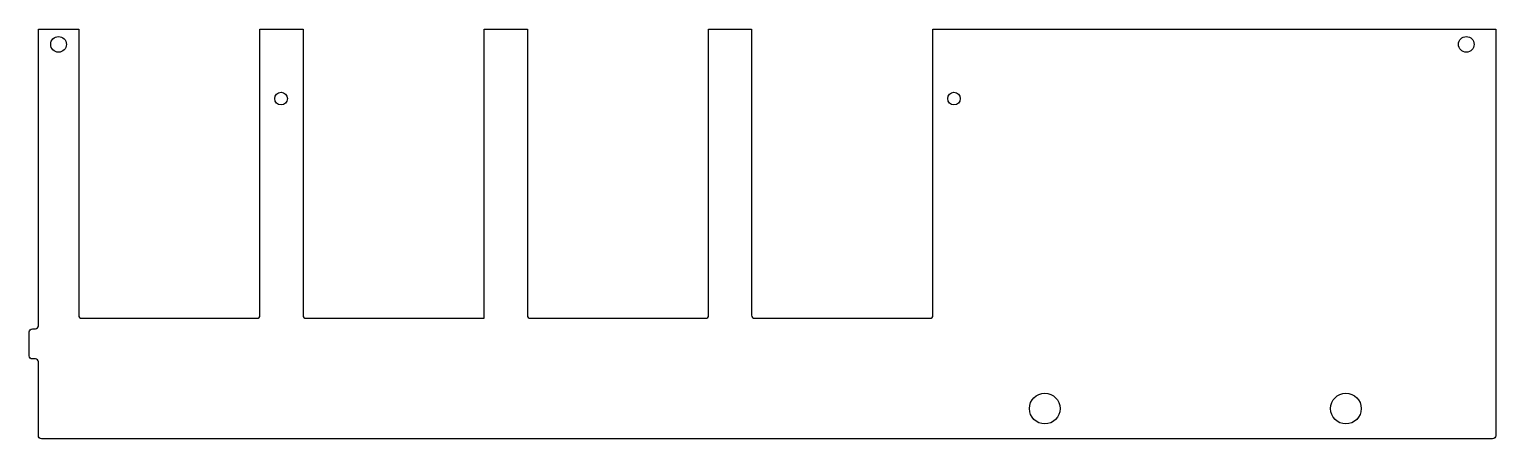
# Model space of a CAD drawing. Extents: x -729 to -242, y -12 to 124.
import ezdxf

# ---------------------------------------------------------------- set-up
doc = ezdxf.new("R2010")
doc.units = 0
doc.header["$MEASUREMENT"] = 0
doc.layers.get('0').update_dxf_attribs({"linetype": 'CONTINUOUS'})

msp = doc.modelspace()

# ---------------------------------------------------------------- linework, layer by layer
at = {"color": 7, "linetype": 'CONTINUOUS'}
msp.add_lwpolyline([(-652.4, 29.5), (-652.4, 124.5), (-638.1, 124.5), (-638.1, 29.5, 0.414214), (-637.1, 28.5), (-577.9, 28.5), (-577.9, 124.5), (-563.6, 124.5), (-563.6, 29.5, 0.414214), (-562.6, 28.5), (-504.4, 28.5, 0.414214), (-503.4, 29.5), (-503.4, 124.5), (-489.1, 124.5), (-489.1, 29.5, 0.414214), (-488.1, 28.5), (-429.9, 28.5, 0.414214), (-428.9, 29.5), (-428.9, 124.5), (-242, 124.5), (-242, -10.5, -0.414214), (-243, -11.5), (-725, -11.5, -0.414214), (-726, -10.5), (-726, 14, 0.414214), (-727, 15), (-728, 15, -0.414214), (-729, 16), (-729, 24, -0.414214), (-728, 25), (-727, 25, 0.414214), (-726, 26), (-726, 124.5), (-712.6, 124.5), (-712.6, 29.5, 0.414214), (-711.6, 28.5), (-653.4, 28.5, 0.414214)], format="xyb", close=True, dxfattribs=at)
for centre, radius in [((-719.3, 119.5), 2.6), ((-251.75, 119.5), 2.6), ((-645.4, 101.5), 2.1), ((-421.9, 101.5), 2.1), ((-391.75, -1.5), 5.1), ((-291.75, -1.5), 5.1)]:
    msp.add_circle(centre, radius, dxfattribs=at)

doc.saveas('drawing.dxf')
